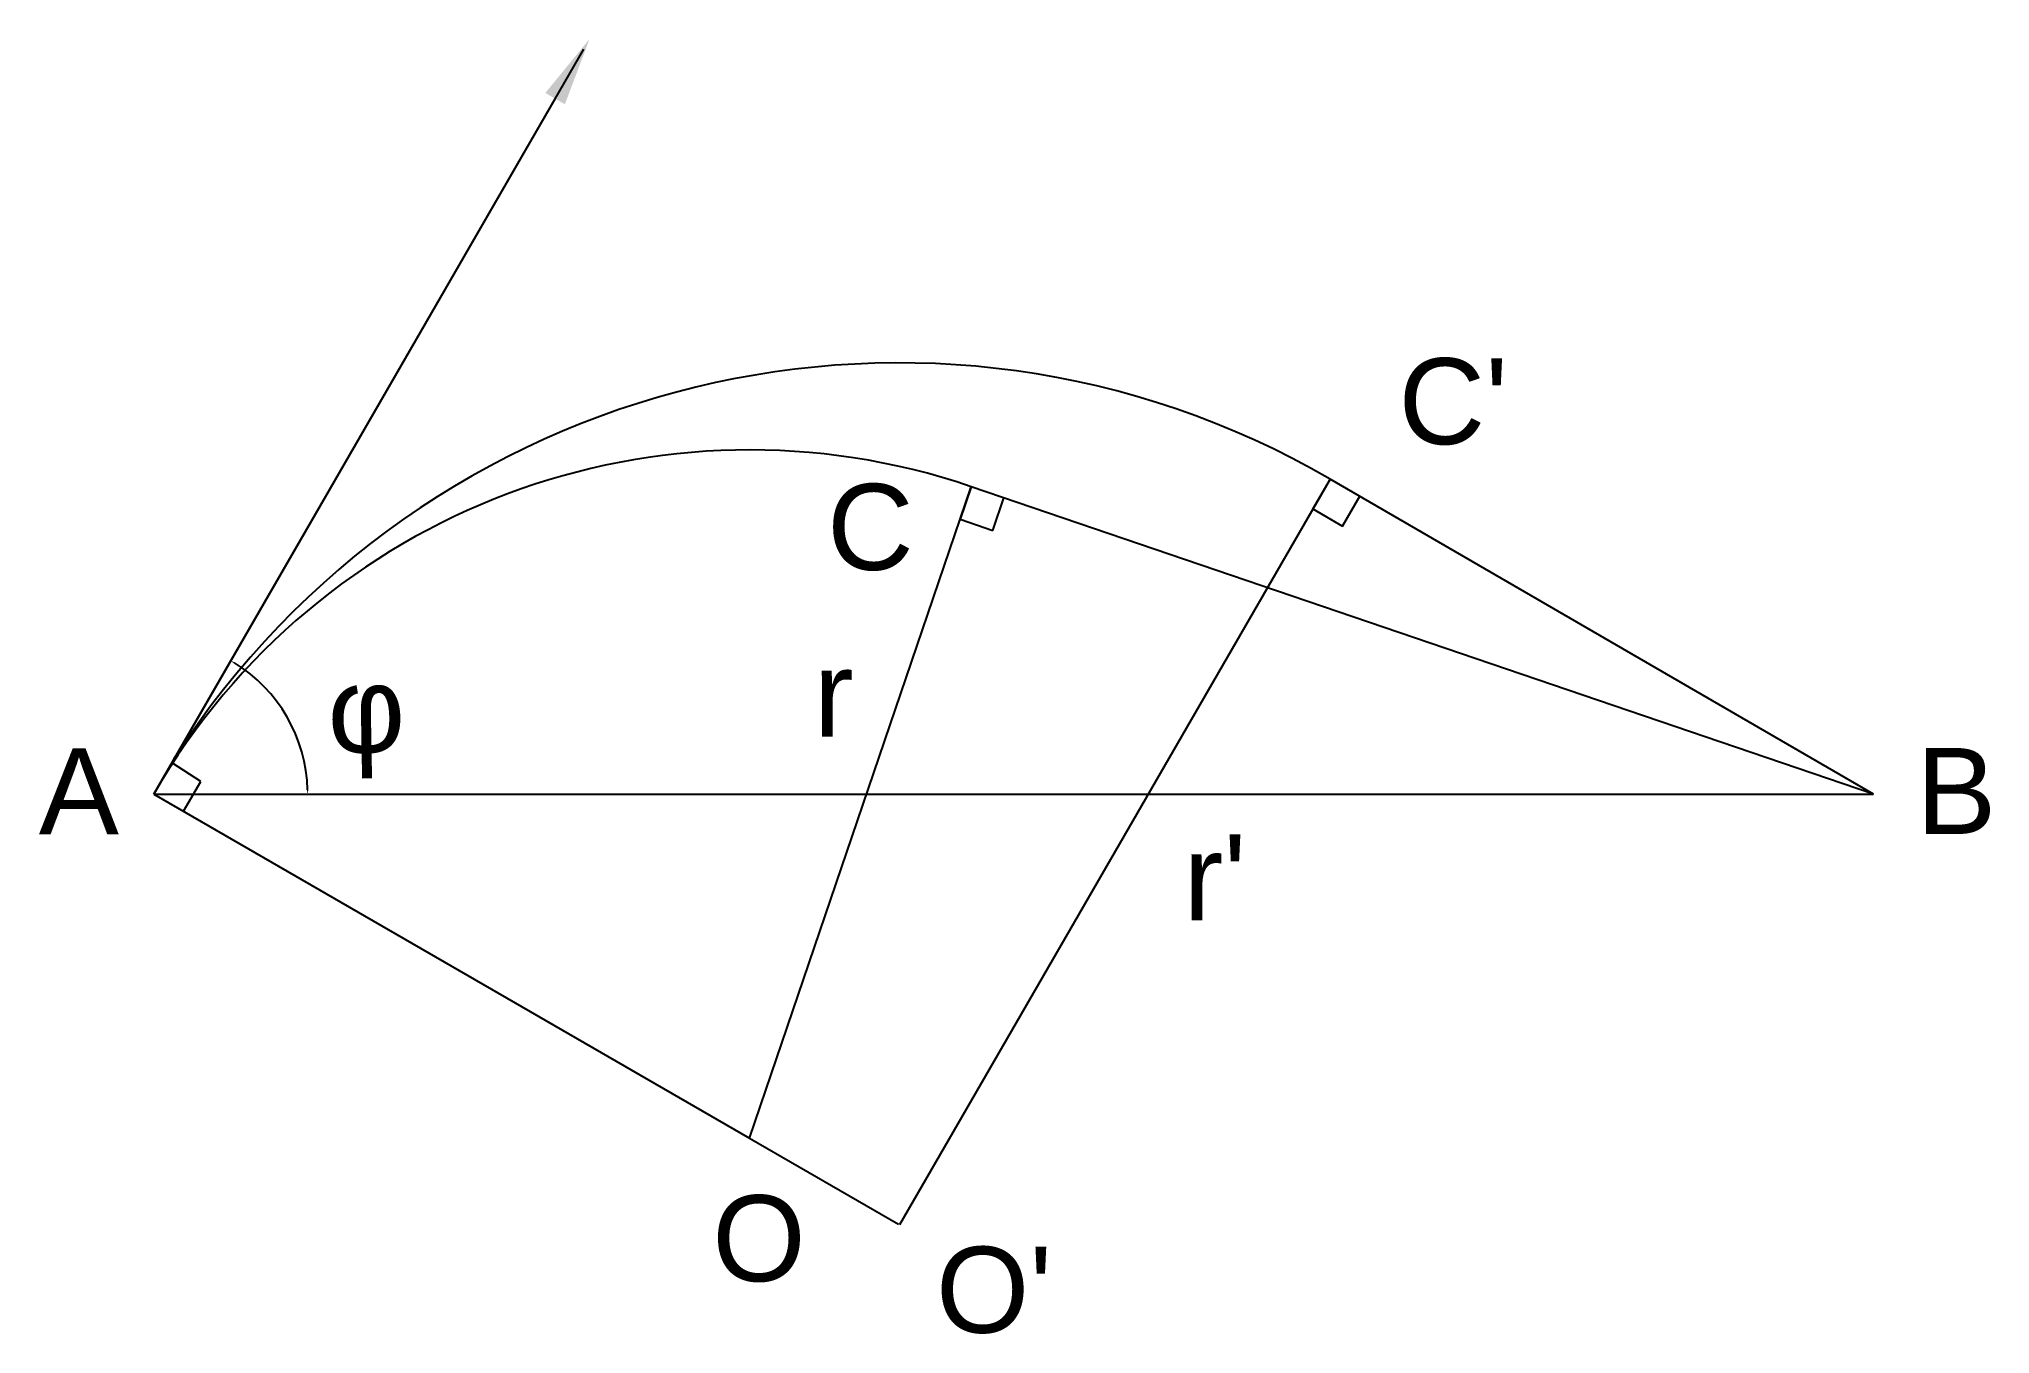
# Model space of a CAD drawing. Header units: millimetres. Extents: x 2090 to 3224, y 1105 to 1857.
import ezdxf
from ezdxf import colors
from ezdxf.entities.mleader import LeaderData, LeaderLine
from ezdxf.math import Vec2, Vec3

# ---------------------------------------------------------------- set-up
doc = ezdxf.new("R2010")
doc.units = ezdxf.units.MM
doc.styles.get("Standard").update_dxf_attribs({"font": 'arial.ttf'})
doc.dimstyles.new('ISO-25', dxfattribs={"dimtxt": 2.5, "dimasz": 2.5, "dimexe": 1.25, "dimexo": 0.625, "dimtad": 1, "dimtxsty": 'Standard', "dimcen": 2.5, "dimadec": 0, "dimazin": 0, "dimtfac": 1, "dimtmove": 0, "dimatfit": 3, "dimfxl": 1, "dimarcsym": 0})

# ---------------------------------------------------------------- blocks, each defined once
blk = doc.blocks.new('*D1')
at = {"color": 0, "lineweight": -2, "transparency": 16777216}
blk.add_arc((2156.3, 1418.4), 89.5, 1.6009, 58.3991, dxfattribs=at)
at = {"color": 0, "transparency": 16777216}
for points in [[(2203, 1494.2), (2203.4, 1494.9), (2201, 1495.9)], [(2246.2, 1420.9), (2245.3, 1420.9), (2245.8, 1418.4)]]:
    blk.add_solid(points, dxfattribs=at)
at = {"layer": 'Defpoints', "color": 0, "transparency": 16777216}
for p in [(2406.3, 1851.4), (2224.8, 1475.9), (2156.3, 1418.4), (2156.3, 1418.4), (3156.3, 1418.4)]:
    blk.add_point(p, dxfattribs=at)
at = {"color": 0, "transparency": 16777216, "insert": (2280, 1460), "char_height": 2.5, "attachment_point": 5, "rotation": 1}
blk.add_mtext('{\\H20x;φ}', dxfattribs=at)

msp = doc.modelspace()

# ---------------------------------------------------------------- linework, layer by layer
for p, q in [((2156.296, 1418.38), (2406.296, 1851.392)), ((2840.241, 1601.492), (2589.965, 1168.001)), ((2840.241, 1601.492), (2830.241, 1584.172)), ((3156.296, 1418.38), (2840.241, 1601.492)), ((2502.706, 1218.38), (2631.64, 1597.03)), ((2631.64, 1597.03), (2625.193, 1578.097)), ((3156.296, 1418.38), (2631.64, 1597.03)), ((2644.126, 1571.651), (2650.572, 1590.583)), ((2847.547, 1574.146), (2857.573, 1591.451)), ((2625.193, 1578.097), (2644.126, 1571.651)), ((2830.241, 1584.172), (2847.547, 1574.146)), ((2183.616, 1425.7), (2167.286, 1436.31)), ((2156.296, 1418.38), (3156.296, 1418.38)), ((2156.296, 1418.38), (2502.706, 1218.38)), ((2156.296, 1418.38), (2173.616, 1408.38)), ((2173.616, 1408.38), (2183.616, 1425.7)), ((2502.706, 1218.38), (2589.308, 1168.38))]:
    msp.add_line(p, q)
for centre, radius, start, end in [((2589.308, 1168.38), 500.554, 59.913247, 147.30497), ((2502.706, 1218.38), 400, 71.195807, 150)]:
    msp.add_arc(centre, radius, start, end)

# ---------------------------------------------------------------- texts
for s, p in [('C', (2547.759, 1548.648)), ('A', (2089.457, 1395.008)), ('B', (3181.038, 1395.181)), ('O', (2481.038, 1135.181)), ("O'", (2611.087, 1105.262))]:
    msp.add_text(s, height=50).set_placement(p)
at = {"char_height": 50, "width": 46.41201, "attachment_point": 1}
for s, insert in [("C'", (2880, 1671.705)), ('r', (2540, 1501.705)), ("r'", (2755.02, 1395.007))]:
    msp.add_mtext(s, dxfattribs=dict(at, insert=insert))

# ---------------------------------------------------------------- dimensions: what is measured, and where the dimension line sits
dim = msp.add_angular_dim_2l(base=(2224.84, 1475.895), line1=((2156.296, 1418.38), (3156.296, 1418.38)), line2=((2156.296, 1418.38), (2406.296, 1851.392)), text='{\\H20x;φ}', dimstyle='ISO-25', override={"dimtmove": 2})
dim.commit()
dim.dimension.update_dxf_attribs({"geometry": '*D1', "text_midpoint": (2280, 1460), "dimtype": 162, "text_rotation": 1})

# ---------------------------------------------------------------- leaders
ml = msp.add_multileader_mtext('Standard')
ml.set_content('', color=256)
ml.set_leader_properties()
ml.build(insert=Vec2(0, 0))
ml.multileader.update_dxf_attribs({"dogleg_length": 0, "arrow_head_size": 40})
ctx = ml.context
ctx.base_point, ctx.char_height, ctx.arrow_head_size, ctx.plane_origin = Vec3(2152.296, 1418.38), 0, 40, Vec3(2409.662, 1857.222)
ctx.text_align_type = 2
notes = []
notes.append((ctx, [(0, (1, 1, 0), (2156.296, 1418.38), (-1, 0), 0, [(0, [(2409.662, 1857.222)], 0, [])])]))
ctx.mtext.insert, ctx.mtext.alignment, ctx.mtext.flow_direction = Vec3(2154.296, 1420.38), 3, 5
for ctx, leaders in notes:
    for number, flags, end, landing, length, lines in leaders:
        leader = LeaderData()
        leader.index, (leader.has_last_leader_line, leader.has_dogleg_vector, leader.attachment_direction) = number, flags
        leader.last_leader_point, leader.dogleg_vector, leader.dogleg_length = Vec3(end), Vec3(landing), length
        for number, points, colour, breaks in lines:
            line = LeaderLine()
            line.index, line.vertices, line.color, line.breaks = number, Vec3.list(points), colors.encode_raw_color(colour), breaks
            leader.lines.append(line)
        ctx.leaders.append(leader)

doc.saveas('drawing.dxf')
